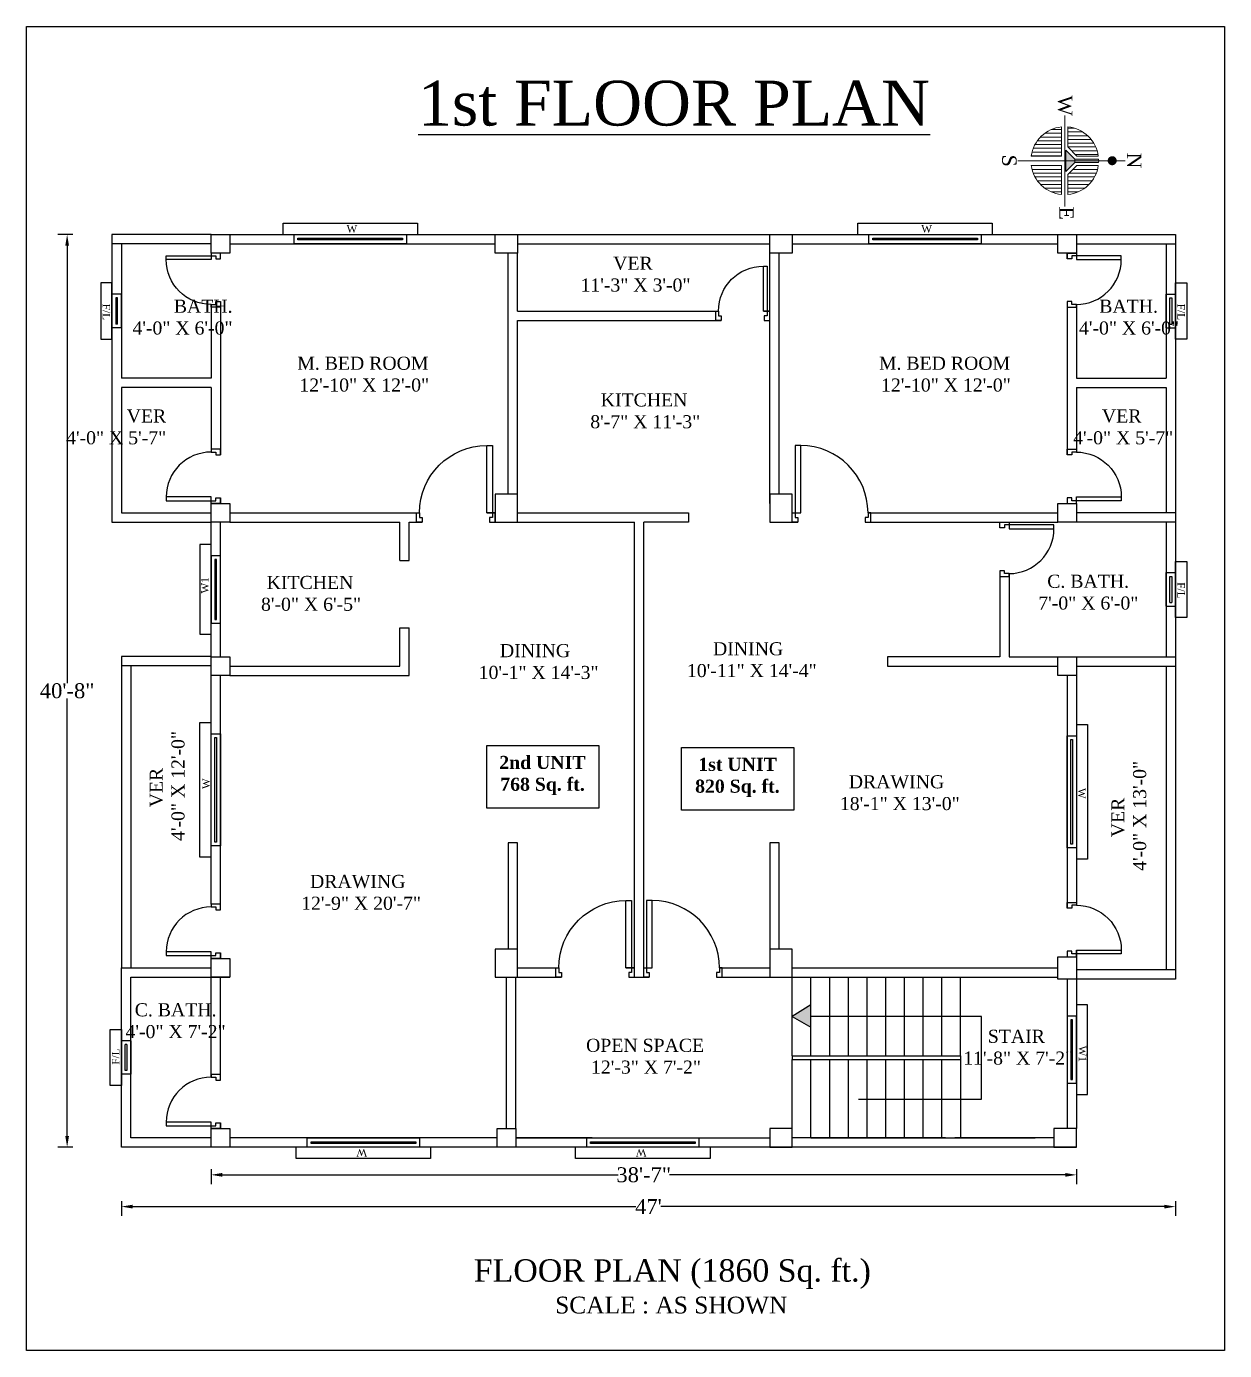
# Model space of a CAD drawing. Header units: inches. Extents: x -5597760 to 21122418, y -37133 to 23298423.
# Drawn here: x 2676 to 3317, y -22337 to -21629 of the extents above; entities that cross this region are included whole.
import ezdxf
from ezdxf.enums import TextEntityAlignment as Align

# ---------------------------------------------------------------- set-up
doc = ezdxf.new("R2010")
doc.units = ezdxf.units.IN
doc.header["$MEASUREMENT"] = 0
doc.layers.add('Dimention', color=7, linetype='Continuous')
doc.layers.add('low wall', color=30, linetype='Continuous', lineweight=9)
doc.layers.add('North Sign', color=7, linetype='Continuous', lineweight=5)
doc.styles.get("Standard").update_dxf_attribs({"font": 'times.ttf', "height": 8})
doc.styles.add('style4', font='times.ttf')
doc.dimstyles.get("Standard").update_dxf_attribs({"dimtxt": 7, "dimasz": 6, "dimexe": 5, "dimexo": 4, "dimgap": 0.09, "dimtad": 0, "dimtih": 1, "dimtoh": 1, "dimdec": 0, "dimzin": 0, "dimdsep": 46, "dimlunit": 3, "dimtxsty": 'Standard', "dimcen": 0.09, "dimadec": 0, "dimazin": 0, "dimtfac": 1, "dimtdec": 0, "dimtofl": 0, "dimtmove": 0, "dimatfit": 3, "dimfxl": 3, "dimfxlon": 1, "dimtolj": 1, "dimtzin": 0, "dimarcsym": 0})

# ---------------------------------------------------------------- blocks, each defined once
blk = doc.blocks.new('*D1001')
at = {"color": 0, "lineweight": -2, "transparency": 16777216}
for p, q in [((2775, -22240.18), (2775, -22248.18)), ((2781, -22243.18), (2992.74, -22243.18)), ((3232, -22243.18), (3020.26, -22243.18)), ((3238, -22240.18), (3238, -22248.18))]:
    blk.add_line(p, q, dxfattribs=at)
at = {"color": 0, "transparency": 16777216}
for points in [[(2781, -22242.18), (2781, -22244.18), (2775, -22243.18)], [(3232, -22242.18), (3232, -22244.18), (3238, -22243.18)]]:
    blk.add_solid(points, dxfattribs=at)
at = {"layer": 'Defpoints', "color": 0, "transparency": 16777216}
for p in [(2775, -22228.43), (3238, -22228.43), (3238, -22243.18)]:
    blk.add_point(p, dxfattribs=at)
at = {"color": 0, "lineweight": -3, "transparency": 16777216, "insert": (3006.5, -22243.18), "char_height": 8, "attachment_point": 5}
blk.add_mtext('\\A1;38\'-7"', dxfattribs=at)
blk = doc.blocks.new('Small Door')
at = {"color": 142}
for points in [[(1.5, 24), (1.5, 0), (3.5, 0), (3.5, 24)], [(0, 0), (1.5, 0), (1.5, -2.5), (3, -2.5), (3, -5), (0, -5)], [(29, 0), (27.5, 0), (27.5, -2.5), (26, -2.5), (26, -5), (29, -5)]]:
    blk.add_lwpolyline(points, close=True, dxfattribs=at)
blk.add_arc((3.5, 0), 24, 0, 90, dxfattribs=at)
blk = doc.blocks.new('*D1002')
at = {"color": 0, "lineweight": -2, "transparency": 16777216}
for p, q in [((2701, -21739.93), (2693, -21739.93)), ((2698, -21745.93), (2698, -21980.02)), ((2698, -22222.43), (2698, -21988.34)), ((2701, -22228.43), (2693, -22228.43))]:
    blk.add_line(p, q, dxfattribs=at)
at = {"color": 0, "transparency": 16777216}
for points in [[(2697, -21745.93), (2699, -21745.93), (2698, -21739.93)], [(2697, -22222.43), (2699, -22222.43), (2698, -22228.43)]]:
    blk.add_solid(points, dxfattribs=at)
at = {"layer": 'Defpoints', "color": 0, "transparency": 16777216}
for p in [(2775, -21739.93), (2698, -22228.43), (2775, -22228.43)]:
    blk.add_point(p, dxfattribs=at)
at = {"color": 0, "transparency": 16777216, "insert": (2698, -21984.18), "char_height": 8, "attachment_point": 5}
blk.add_mtext('\\A1;40\'-8"', dxfattribs=at)
blk = doc.blocks.new('Door')
at = {"color": 142}
for points in [[(1.5, 36), (1.5, 0), (4.5, 0), (4.5, 36)], [(0, 0), (1.5, 0), (1.5, -2.5), (3, -2.5), (3, -5), (0, -5)], [(42, 0), (40.5, 0), (40.5, -2.5), (39, -2.5), (39, -5), (42, -5)]]:
    blk.add_lwpolyline(points, close=True, dxfattribs=at)
blk.add_arc((4.5, 0), 36, 0, 90, dxfattribs=at)
blk = doc.blocks.new('North')
at = {"layer": 'North Sign'}
h = blk.add_hatch(color=1, dxfattribs=at)
edge = h.paths.add_edge_path()
edge.add_line((1.4, -22.6), (1.4, -22.6))
edge.add_line((1.4, -22.6), (1.4, -42.8))
edge.add_line((1.4, -42.8), (-1.4, -42.8))
edge.add_line((-1.4, -42.8), (-1.4, -22.6))
edge.add_arc((0, -54.3), 31.7, 87.4875, 92.5125, ccw=False)
h = blk.add_hatch(color=1, dxfattribs=at)
h.paths.add_polyline_path([(0, -50.5), (-9.1, -50.5), (-1.4, -42.8), (0, -42.8)])
h.paths.add_polyline_path([(9.1, -50.5), (0, -50.5), (0, -42.8), (1.4, -42.8)])
for p, q in [((-21.2, -48.7), (-21.2, -31.9)), ((-18, -48.7), (-18, -28.9)), ((-14.8, -48.7), (-14.8, -26.7)), ((-11.7, -48.7), (-11.7, -25.1)), ((-8.5, -45.5), (-8.5, -23.9)), ((-5.3, -42.3), (-5.3, -23.1)), ((-4, -22.9), (-4.2, -22.9)), ((4.2, -22.9), (4, -22.9)), ((4.2, -41.3), (4.2, -22.9)), ((7.4, -44.4), (7.4, -23.6)), ((10.6, -47.6), (10.6, -24.6)), ((13.8, -48.7), (13.8, -26.1)), ((17, -48.7), (17, -28.1)), ((20.1, -48.7), (20.1, -30.8)), ((-27.6, -48.7), (-27.6, -43)), ((-24.4, -48.7), (-24.4, -36)), ((23.3, -48.7), (23.3, -34.5)), ((26.5, -48.7), (26.5, -40.1)), ((-4, -54.2), (-28.7, -54.2)), ((-28.7, -54.2), (-28.7, -54.2)), ((-26.5, -62.8), (-26.5, -54.2)), ((-23.3, -68.4), (-23.3, -54.2)), ((-20.1, -72.1), (-20.1, -54.2)), ((-17, -74.7), (-17, -54.2)), ((-13.8, -76.8), (-13.8, -54.2)), ((-10.6, -78.2), (-10.6, -54.2)), ((-7.4, -79.3), (-7.4, -54.2)), ((-4.2, -79.9), (-4.2, -54.2)), ((-4, -80), (-4, -54.2)), ((4, -54.2), (28.7, -54.2)), ((4, -80), (4, -54.2)), ((4.2, -79.9), (4.2, -54.2)), ((7.4, -79.3), (7.4, -54.2)), ((10.6, -78.2), (10.6, -54.2)), ((13.8, -76.8), (13.8, -54.2)), ((17, -74.7), (17, -54.2)), ((20.1, -72.1), (20.1, -54.2)), ((23.3, -68.4), (23.3, -54.2)), ((26.5, -62.8), (26.5, -54.2)), ((28.7, -54.2), (28.7, -54.2)), ((-4, -80), (-4, -80)), ((4, -80), (4, -80))]:
    blk.add_line(p, q, dxfattribs=at)
at = {"layer": 'North Sign', "color": 1}
for p, q in [((-1.4, -42.8), (-9.1, -50.5)), ((1.4, -42.8), (9.1, -50.5)), ((-9.1, -50.5), (9.1, -50.5))]:
    blk.add_line(p, q, dxfattribs=at)
at = {"layer": 'North Sign'}
for points in [[(0, 0), (0, -91.2)], [(38.8, -51.4), (-38.3, -51.4)], [(-5.9, -51.4), (-14.4, -51.4)], [(14.4, -51.4), (28.8, -51.4)]]:
    blk.add_lwpolyline(points, dxfattribs=at)
at = {"layer": 'North Sign', "color": 1, "const_width": 3.89}
blk.add_lwpolyline([(1.9, -11.1, -1), (-1.9, -11.1, -1)], format="xyb", close=True, dxfattribs=at)
at = {"layer": 'North Sign'}
for points in [[(-4, -22.9), (-4, -22.9), (-4, -41), (-11.7, -48.7), (-28.7, -48.7), (-28.7, -48.7, -0.347379)], [(4, -41), (11.7, -48.7), (28.7, -48.7), (28.7, -48.7, 0.347379), (4, -22.9), (4, -22.9)]]:
    blk.add_lwpolyline(points, format="xyb", close=True, dxfattribs=at)
at = {"layer": 'North Sign', "color": 1}
blk.add_lwpolyline([(1.4, -22.6), (1.4, -22.6), (1.4, -42.8), (-1.4, -42.8), (-1.4, -22.6, -0.021929)], format="xyb", close=True, dxfattribs=at)
at = {"layer": 'North Sign'}
for start, end in [(185.4231, 262.0478), (277.9522, 354.5769)]:
    blk.add_arc((0, -51.4), 28.8, start, end, dxfattribs=at)
at = {"layer": 'North Sign', "style": 'style4'}
for s, p in [('N', (-0.1, 7.6)), ('W', (-46.8, -51)), ('E', (44.5, -49.9)), ('S', (0, -98.4))]:
    blk.add_text(s, height=12.3, dxfattribs=at).set_placement(p, align=Align.MIDDLE_CENTER)
blk = doc.blocks.new('*D1003')
at = {"color": 0, "lineweight": -2, "transparency": 16777216}
for p, q in [((2727, -22257.18), (2727, -22265.18)), ((2733, -22260.18), (3002.28, -22260.18)), ((3285, -22260.18), (3015.72, -22260.18)), ((3291, -22257.18), (3291, -22265.18))]:
    blk.add_line(p, q, dxfattribs=at)
at = {"color": 0, "transparency": 16777216}
for points in [[(2733, -22259.18), (2733, -22261.18), (2727, -22260.18)], [(3285, -22259.18), (3285, -22261.18), (3291, -22260.18)]]:
    blk.add_solid(points, dxfattribs=at)
at = {"layer": 'Defpoints', "color": 0, "transparency": 16777216}
for p in [(2727, -22138.43), (3291, -22138.43), (2727, -22260.18)]:
    blk.add_point(p, dxfattribs=at)
at = {"color": 0, "transparency": 16777216, "insert": (3009, -22260.18), "char_height": 8, "attachment_point": 5}
blk.add_mtext("\\A1;47'", dxfattribs=at)

msp = doc.modelspace()

# ---------------------------------------------------------------- hatches: boundary and pattern name
at = {"lineweight": -3}
h = msp.add_hatch(color=256, dxfattribs=at)
h.set_gradient(color1=(214, 214, 214), color2=(71, 71, 71), one_color=1, tint=0.288793, name='INVCURVED')
h.paths.add_polyline_path([(3088.87, -22158.43), (3086, -22158.43), (3096, -22164.13), (3096, -22158.43)])
h.paths.add_polyline_path([(3096, -22158.43), (3096, -22152.14), (3086, -22158.43), (3088.87, -22158.43)])

# ---------------------------------------------------------------- linework, layer by layer
for p, q in [((2775, -21739.93), (2722, -21739.93)), ((2722, -21739.93), (2722, -21893.93)), ((2775, -21739.93), (3074, -21739.93)), ((3034.5, -21739.93), (3074, -21739.93)), ((3074, -21739.93), (3228, -21739.93)), ((3238, -21739.93), (3238, -21753.43)), ((3238, -21739.93), (3291, -21739.93)), ((3291, -21739.93), (3291, -21893.93)), ((2775, -21744.93), (2722, -21744.93)), ((2727, -21744.93), (2727, -21816.93)), ((2785, -21744.93), (2914, -21744.93)), ((2914, -21744.93), (2927, -21744.93)), ((2934, -21878.93), (2934, -21749.93)), ((2939, -21744.93), (3074, -21744.93)), ((2939, -21780.93), (2939, -21749.93)), ((2939, -21780.93), (2939, -21749.93)), ((3035, -21744.93), (3074, -21744.93)), ((3035, -21744.93), (3074, -21744.93)), ((3059, -21744.93), (3074, -21744.93)), ((3059, -21744.93), (3074, -21744.93)), ((3074, -21780.93), (3074, -21749.93)), ((3079, -21878.93), (3079, -21749.93)), ((3086, -21744.93), (3228, -21744.93)), ((3233, -21749.93), (3233, -21752.93)), ((3238, -21744.93), (3291, -21744.93)), ((3286, -21744.93), (3286, -21816.93)), ((2775, -21777.43), (2775, -21816.93)), ((2780, -21775.93), (2780, -21857.93)), ((3233, -21775.93), (3233, -21857.93)), ((3238, -21777.43), (3238, -21816.93)), ((2939, -21780.93), (3046.5, -21780.93)), ((2939, -21883.93), (2939, -21785.93)), ((2939, -21828.93), (2939, -21785.93)), ((2939, -21785.93), (3048, -21785.93)), ((3070.5, -21780.93), (3074, -21780.93)), ((3071, -21785.93), (3074, -21785.93)), ((3074, -21881.93), (3074, -21785.93)), ((2725, -21787.93), (2724, -21787.93)), ((3288, -21787.93), (3289, -21787.93)), ((2775, -21816.93), (2727, -21816.93)), ((3238, -21816.93), (3286, -21816.93)), ((2775, -21821.93), (2727, -21821.93)), ((2727, -21821.93), (2727, -21888.93)), ((2775, -21821.93), (2775, -21856.43)), ((3074, -21828.93), (3074, -21825.43)), ((3238, -21821.93), (3286, -21821.93)), ((3238, -21821.93), (3238, -21856.43)), ((3286, -21821.93), (3286, -21888.93)), ((2775, -21975.93), (2775, -21880.43)), ((2775, -22098.35), (2775, -21880.43)), ((2780, -21883.93), (2780, -21880.93)), ((2780, -21883.93), (2780, -21880.93)), ((3074, -21883.93), (3074, -21880.93)), ((3233, -21880.93), (3233, -21883.93)), ((2727, -21888.93), (2775, -21888.93)), ((2785, -21888.93), (2886.5, -21888.93)), ((2922.5, -21888.93), (2927, -21888.93)), ((2939, -21888.93), (3006.5, -21888.93)), ((3006.5, -21888.93), (3030.5, -21888.93)), ((3030.5, -21888.93), (3030.5, -21893.93)), ((3086, -21888.93), (3090.5, -21888.93)), ((3126.5, -21888.93), (3228, -21888.93)), ((3291, -21888.93), (3238, -21888.93)), ((2722, -21893.93), (2775, -21893.93)), ((2780, -21965.93), (2780, -21893.93)), ((2780, -21965.93), (2780, -21893.93)), ((2785, -21893.93), (2876, -21893.93)), ((2876, -21914.43), (2876, -21893.93)), ((2881, -21914.43), (2881, -21893.93)), ((2881, -21893.93), (2888, -21893.93)), ((2924, -21893.93), (2927, -21893.93)), ((2939, -21893.93), (3001.5, -21893.93)), ((3001.5, -22132.43), (3001.5, -21893.93)), ((3006.5, -22132.43), (3006.5, -21893.93)), ((3030.5, -21893.93), (3006.5, -21893.93)), ((3086, -21893.93), (3089, -21893.93)), ((3125, -21893.93), (3156, -21893.93)), ((3125, -21893.93), (3228, -21893.93)), ((3149, -21893.93), (3228, -21893.93)), ((3291, -21893.93), (3238, -21893.93)), ((3286, -21893.93), (3286, -21965.93)), ((3291, -21893.93), (3291, -21965.93)), ((2876, -21914.43), (2881, -21914.43)), ((3197, -21919.93), (3197, -21965.93)), ((3202, -21921.43), (3202, -21965.93)), ((3288, -21936.93), (3289, -21936.93)), ((2876, -21970.93), (2876, -21950.43)), ((2876, -21950.43), (2881, -21950.43)), ((2881, -21970.93), (2881, -21950.43)), ((2775, -21965.85), (2727, -21965.85)), ((2727, -21965.85), (2727, -22132.35)), ((3197, -21965.93), (3137, -21965.93)), ((3137, -21965.93), (3137, -21970.93)), ((3202, -21965.93), (3228, -21965.93)), ((3238, -21965.93), (3238, -22098.93)), ((3238, -21965.93), (3291, -21965.93)), ((3291, -21965.93), (3291, -22138.43)), ((2775, -21970.85), (2727, -21970.85)), ((2732, -21970.85), (2732, -22132.35)), ((2775, -22098.35), (2775, -21975.93)), ((2780, -22098.35), (2780, -21975.93)), ((2780, -22098.35), (2780, -21975.93)), ((2785, -21970.93), (2876, -21970.93)), ((2785, -21975.93), (2881, -21975.93)), ((2862, -21975.93), (2881, -21975.93)), ((2881, -21975.93), (2881, -21970.93)), ((3137, -21970.93), (3228, -21970.93)), ((3233, -21975.93), (3233, -22100.43)), ((3238, -21970.93), (3291, -21970.93)), ((3286, -21970.93), (3286, -22133.43)), ((2939, -22065.43), (2934, -22065.43)), ((2934, -22065.43), (2934, -22122.43)), ((2939, -22127.43), (2939, -22065.43)), ((3079, -22065.51), (3074, -22065.51)), ((3074, -22065.51), (3074, -22127.43)), ((3079, -22122.43), (3079, -22065.51)), ((2775, -22185.93), (2775, -22123.85)), ((2780, -22127.35), (2780, -22124.35)), ((3233, -22123.43), (3233, -22126.43)), ((3238, -22122.93), (3238, -22218.43)), ((2727, -22132.35), (2775, -22132.35)), ((2727, -22228.43), (2727, -22132.35)), ((2775, -22190.93), (2775, -22127.35)), ((2939, -22132.43), (2961, -22132.43)), ((2997, -22132.43), (3001.5, -22132.43)), ((3006.5, -22132.43), (3011, -22132.43)), ((3047, -22132.43), (3074, -22132.43)), ((3089, -22132.43), (3202, -22132.43)), ((3291, -22133.43), (3238, -22133.43)), ((2732, -22137.35), (2785, -22137.35)), ((2732, -22223.43), (2732, -22137.35)), ((2780, -22189.43), (2780, -22137.35)), ((2933, -22218.43), (2933, -22137.43)), ((2938, -22218.43), (2938, -22137.43)), ((2939, -22137.43), (2962.5, -22137.43)), ((2998.5, -22137.43), (3009.5, -22137.43)), ((3045.5, -22137.43), (3074, -22137.43)), ((3086, -22137.43), (3228, -22137.43)), ((3176, -22179.43), (3176, -22137.43)), ((3233, -22138.43), (3233, -22218.43)), ((3291, -22138.43), (3238, -22138.43)), ((2730, -22173.39), (2729, -22173.39)), ((3086, -22179.43), (3086, -22181.43)), ((3176, -22179.43), (3176, -22181.43)), ((3176, -22181.43), (3176, -22223.43)), ((2775, -22218.43), (2775, -22214.93)), ((2780, -22218.43), (2780, -22215.43)), ((2775, -22223.43), (2732, -22223.43)), ((2928, -22223.43), (2785, -22223.43)), ((2928, -22223.43), (2881, -22223.43)), ((2928, -22223.43), (2881, -22223.43)), ((2928, -22223.43), (2923, -22223.43)), ((2979, -22223.43), (2938, -22223.43)), ((2938, -22223.43), (3074, -22223.43)), ((3168, -22223.43), (3086, -22223.43)), ((3226, -22223.43), (3173, -22223.43)), ((2775, -22228.43), (2727, -22228.43)), ((2977.5, -22228.43), (2775, -22228.43)), ((3238, -22228.43), (2938, -22228.43))]:
    msp.add_line(p, q)
for p, q in [((3086, -22132.43), (3228, -22132.43)), ((3086, -22179.43), (3086, -22137.43)), ((3096, -22179.43), (3096, -22137.43)), ((3106, -22179.43), (3106, -22137.43)), ((3116, -22179.43), (3116, -22137.43)), ((3126, -22179.43), (3126, -22137.43)), ((3136, -22179.43), (3136, -22137.43)), ((3146, -22179.43), (3146, -22137.43)), ((3156, -22179.43), (3156, -22137.43)), ((3166, -22179.43), (3166, -22137.43)), ((3096, -22152.14), (3086, -22158.43)), ((3096, -22164.13), (3096, -22152.14)), ((3086, -22158.43), (3096, -22164.13)), ((3187.18, -22158.43), (3096, -22158.43)), ((3187.18, -22202.65), (3187.18, -22158.43)), ((3086, -22179.43), (3176, -22179.43)), ((3086, -22181.43), (3176, -22181.43)), ((3086, -22223.43), (3086, -22181.43)), ((3096, -22223.43), (3096, -22181.43)), ((3106, -22223.43), (3106, -22181.43)), ((3116, -22223.43), (3116, -22181.43)), ((3126, -22223.43), (3126, -22181.43)), ((3136, -22223.43), (3136, -22181.43)), ((3146, -22223.43), (3146, -22181.43)), ((3156, -22223.43), (3156, -22181.43)), ((3166, -22223.43), (3166, -22181.43)), ((3121.48, -22202.65), (3187.18, -22202.65)), ((3238, -22200.18), (3238, -22218.43)), ((3096, -22223.43), (3173, -22223.43)), ((3168, -22223.43), (3216, -22223.43))]:
    msp.add_line(p, q, dxfattribs=at)
for points in [[(2676.25, -21628.68), (3317.25, -21628.68), (3317.25, -22337.18), (2676.25, -22337.18)], [(2785, -21739.93), (2785, -21749.93), (2775, -21749.93), (2775, -21739.93)], [(2927, -21739.93), (2939, -21739.93), (2939, -21749.93), (2927, -21749.93)], [(3074, -21739.93), (3086, -21739.93), (3086, -21749.93), (3074, -21749.93)], [(3238, -21739.93), (3238, -21749.93), (3228, -21749.93), (3228, -21739.93)], [(2785, -21883.93), (2785, -21893.93), (2775, -21893.93), (2775, -21883.93)], [(2939, -21893.93), (2939, -21878.93), (2927, -21878.93), (2927, -21893.93)], [(3086, -21893.93), (3086, -21878.93), (3074, -21878.93), (3074, -21893.93)], [(3238, -21883.93), (3238, -21893.93), (3228, -21893.93), (3228, -21883.93)], [(2785, -21965.93), (2785, -21975.93), (2775, -21975.93), (2775, -21965.93)], [(3238, -21965.93), (3238, -21975.93), (3228, -21975.93), (3228, -21965.93)], [(2922.5, -22013.47), (2982.5, -22013.47), (2982.5, -22046.97), (2922.5, -22046.97)], [(3026.75, -22014.5), (3086.75, -22014.5), (3086.75, -22048), (3026.75, -22048)], [(2939, -22137.43), (2939, -22122.43), (2927, -22122.43), (2927, -22137.43)], [(3086, -22137.43), (3086, -22122.43), (3074, -22122.43), (3074, -22137.43)], [(2785, -22127.35), (2785, -22137.35), (2775, -22137.35), (2775, -22127.35)], [(2785, -22218.43), (2785, -22228.43), (2775, -22228.43), (2775, -22218.43)], [(2785, -22218.43), (2785, -22228.43), (2775, -22228.43), (2775, -22218.43)], [(2938, -22218.43), (2938, -22228.43), (2928, -22228.43), (2928, -22218.43)], [(3074, -22228.43), (3086, -22228.43), (3086, -22218.43), (3074, -22218.43)], [(3226, -22228.43), (3238, -22228.43), (3238, -22218.43), (3226, -22218.43)]]:
    msp.add_lwpolyline(points, close=True)
msp.add_lwpolyline([(3228, -22126.43), (3238, -22126.43), (3238, -22138.43), (3228, -22138.43)], close=True, dxfattribs=at)
at = {"layer": 'Dimention', "lineweight": -3, "ltscale": 2, "flags": 128}
for points in [[(2877.5, -21742.93), (2821.5, -21742.93), (2821.5, -21741.93), (2877.5, -21741.93)], [(3185, -21742.93), (3129, -21742.93), (3129, -21741.93), (3185, -21741.93)], [(2777, -21913.93), (2777, -21945.93), (2778, -21945.93), (2778, -21913.93)], [(2778, -22009.14), (2778, -22065.14), (2777, -22065.14), (2777, -22009.14)], [(3235, -22066.18), (3235, -22010.18), (3236, -22010.18), (3236, -22066.18)], [(3236, -22192.18), (3236, -22160.18), (3235, -22160.18), (3235, -22192.18)], [(2828.5, -22225.43), (2884.5, -22225.43), (2884.5, -22226.43), (2828.5, -22226.43)], [(2978, -22225.43), (3034, -22225.43), (3034, -22226.43), (2978, -22226.43)]]:
    msp.add_lwpolyline(points, close=True, dxfattribs=at)
for points in [[(2725, -21787.93), (2725, -21773.93), (2724, -21773.93), (2724, -21787.93)], [(3288, -21787.93), (3288, -21773.93), (3289, -21773.93), (3289, -21787.93)], [(3288, -21936.93), (3288, -21922.93), (3289, -21922.93), (3289, -21936.93)], [(2730, -22173.39), (2730, -22187.39), (2729, -22187.39), (2729, -22173.39)]]:
    msp.add_lwpolyline(points, dxfattribs=at)
at = {"layer": 'low wall', "lineweight": -3, "ltscale": 5}
for p, q in [((2722, -21789.93), (2722, -21765.93)), ((3291, -21789.93), (3291, -21765.93)), ((2727, -21789.93), (2722, -21789.93)), ((2722, -21795.93), (2722, -21789.93)), ((3286, -21789.93), (3291, -21789.93)), ((3291, -21795.93), (3291, -21789.93)), ((2716, -21795.93), (2722, -21795.93)), ((3297, -21795.93), (3291, -21795.93)), ((3291, -21938.93), (3291, -21914.93)), ((3286, -21938.93), (3291, -21938.93)), ((3291, -21944.93), (3291, -21938.93)), ((3297, -21944.93), (3291, -21944.93)), ((2721, -22165.39), (2727, -22165.39)), ((2727, -22165.39), (2727, -22171.39)), ((2732, -22171.39), (2727, -22171.39)), ((2727, -22171.39), (2727, -22195.39))]:
    msp.add_line(p, q, dxfattribs=at)
for points in [[(2813.5, -21739.93), (2813.5, -21733.93), (2885.5, -21733.93), (2885.5, -21739.93)], [(3121, -21739.93), (3121, -21733.93), (3193, -21733.93), (3193, -21739.93)], [(2722, -21765.93), (2716, -21765.93), (2716, -21795.93)], [(2727, -21789.93), (2727, -21771.93), (2722, -21771.93), (2722, -21789.93)], [(3286, -21789.93), (3286, -21771.93), (3291, -21771.93), (3291, -21789.93)], [(3291, -21765.93), (3297, -21765.93), (3297, -21795.93)], [(2775, -21905.93), (2769, -21905.93), (2769, -21953.93), (2775, -21953.93)], [(3286, -21938.93), (3286, -21920.93), (3291, -21920.93), (3291, -21938.93)], [(3291, -21914.93), (3297, -21914.93), (3297, -21944.93)], [(2775, -22073.14), (2769, -22073.14), (2769, -22001.14), (2775, -22001.14)], [(3238, -22002.18), (3244, -22002.18), (3244, -22074.18), (3238, -22074.18)], [(3238, -22200.18), (3244, -22200.18), (3244, -22152.18), (3238, -22152.18)], [(2727, -22195.39), (2721, -22195.39), (2721, -22165.39)], [(2732, -22171.39), (2732, -22189.39), (2727, -22189.39), (2727, -22171.39)], [(2892.5, -22228.43), (2892.5, -22234.43), (2820.5, -22234.43), (2820.5, -22228.43)], [(3042, -22228.43), (3042, -22234.43), (2970, -22234.43), (2970, -22228.43)]]:
    msp.add_lwpolyline(points, dxfattribs=at)
for points in [[(2879.5, -21744.93), (2819.5, -21744.93), (2819.5, -21739.93), (2879.5, -21739.93)], [(3187, -21744.93), (3127, -21744.93), (3127, -21739.93), (3187, -21739.93)], [(2775, -21911.93), (2775, -21947.93), (2780, -21947.93), (2780, -21911.93)], [(2780, -22007.14), (2780, -22067.14), (2775, -22067.14), (2775, -22007.14)], [(3233, -22068.18), (3233, -22008.18), (3238, -22008.18), (3238, -22068.18)], [(3238, -22194.18), (3238, -22158.18), (3233, -22158.18), (3233, -22194.18)], [(2826.5, -22223.43), (2886.5, -22223.43), (2886.5, -22228.43), (2826.5, -22228.43)], [(2976, -22223.43), (3036, -22223.43), (3036, -22228.43), (2976, -22228.43)]]:
    msp.add_lwpolyline(points, close=True, dxfattribs=at)

# ---------------------------------------------------------------- block references
at = {"xscale": -1}
for p, rotation in [((2775, -21749.93), 90), ((3238, -21883.93), 270), ((3238, -22126.43), 270)]:
    msp.add_blockref('Small Door', p, dxfattribs=dict(at, rotation=rotation))
for p, rotation in [((3238, -21749.93), 270), ((2775, -21883.93), 90.00000000000001), ((3202, -21893.93), 270), ((2775, -22127.35), 90), ((2775, -22218.43), 90)]:
    msp.add_blockref('Small Door', p, dxfattribs=dict(rotation=rotation))
for name, p in [('Small Door', (3074, -21780.93)), ('Door', (2927, -21888.93)), ('Door', (3001.5, -22132.43))]:
    msp.add_blockref(name, p, dxfattribs=at)
for p in [(3086, -21888.93), (3006.5, -22132.43)]:
    msp.add_blockref('Door', p)
at = {"layer": 'North Sign', "xscale": 0.6300000000010187, "yscale": 0.6300000000010187, "zscale": 0.6300000000010187, "rotation": 269.9999999999997}
msp.add_blockref('North', (3264.15, -21700.51), dxfattribs=at)

# ---------------------------------------------------------------- texts
at = {"insert": (2885.75, -21657.68), "char_height": 24, "attachment_point": 1}
msp.add_mtext_dynamic_manual_height_columns('{\\L\\C1;1st FLOOR PLAN}', width=289.75, gutter_width=120, heights=[0], dxfattribs=at)
at = {"lineweight": -3, "char_height": 4, "width": 612.207, "attachment_point": 1}
for insert in [(2847.51, -21734.97), (3155.01, -21734.97)]:
    msp.add_mtext('W', dxfattribs=dict(at, insert=insert))
at = {"lineweight": 30}
for s, insert, char_height, attachment_point in [('{\\H0.77778x;\\P\\pi-10.33601;VER\\P\\pi-27.81082;11\'-3" X 3\'-0"}', (3000.5, -21740.19), 9, 1), ('\\P\\pi-34.11932;M. BED ROOM\\P\\pi-32.97873;12\'-10" X 12\'-0" ', (2855.25, -21793.7), 7, 1), ('\\P\\pi-34.11932;M. BED ROOM\\P\\pi-32.97873;12\'-10" X 12\'-0" ', (3166.47, -21793.7), 7, 1), ('\\pi-22.51911;KITCHEN\\P\\pi-28.10346;8\'-7" X 11\'-3"', (3006, -21825), 7, 1), ('{\\H0.77778x;\\PVER\\P4\'-0" X 5\'-7"}', (2751, -21821.93), 9, 3), ('{\\H0.77778x;\\P\\pi-10.33601;VER\\P\\pi-25.7517;4\'-0" X 5\'-7"}', (3262, -21821.93), 9, 1), ('\\pi-22.51911;KITCHEN\\P\\pi-25.51947;8\'-0" X 6\'-5"', (2827.25, -21922.68), 7, 1), ('{\\H0.77778x;\\P\\pi-20.83856;C. BATH.\\P\\pi-25.64066;7\'-0" X 6\'-0"}', (3243.25, -21910.37), 9, 1), ('\\P\\pi-19.5894; DINING\\P\\pi-33.58435;  10\'-1" X 14\'-3"', (2946.5, -21947.5), 7, 1), ('\\P\\pi-19.5894; DINING\\P\\pi-36.16835;  10\'-11" X 14\'-4"', (3060.5, -21946.5), 7, 1), ('\\P\\pi-26.19322; DRAWING\\P\\pi-33.58435;  18\'-1" X 13\'-0"', (3139.75, -22017.68), 7, 1), ('\\P\\pi-26.19322; DRAWING\\P\\pi-33.58435;  12\'-9" X 20\'-7"', (2851.5, -22071), 7, 1), ('{\\H0.77778x;\\P\\pi-20.83856;C. BATH.\\P\\pi-25.7517;4\'-0" X 7\'-2"}', (2755, -22139.69), 9, 1), ('{\\H0.77778x;\\P\\pi-14.65361;STAIR\\P\\pi-27.81082;11\'-8" X 7\'-2"}', (3205.25, -22153.87), 9, 1), ('\\P OPEN SPACE\\P  12\'-3" X 7\'-2"', (2973, -22158.69), 7, 1)]:
    msp.add_mtext(s, dxfattribs=dict(at, insert=insert, char_height=char_height, attachment_point=attachment_point))
at = {"lineweight": -3, "width": 612.207}
for s, insert, char_height, attachment_point, rotation in [('{\\H0.3657x;F\\H1x;/L}', (2716.95, -21777.05), 10.9375, 7, 270), ('{\\H0.3657x;F\\H1x;/L}', (3296.05, -21777.05), 10.9375, 1, 270), ('W1', (2769.7, -21932.08), 4, 1, 90), ('{\\H0.3657x;F\\H1x;/L}', (3296.05, -21926.05), 10.9375, 1, 270), ('W', (2770.28, -22036.72), 4, 1, 90), ('W', (3242.96, -22036.19), 4, 1, 270), ('{\\H0.3657x;F\\H1x;/L}', (2721.95, -22184.27), 10.9375, 1, 90), ('W1', (3243.3, -22174.03), 4, 1, 270), ('W', (2858.49, -22233.39), 4, 1, 180), ('W', (3007.99, -22233.39), 4, 1, 180)]:
    msp.add_mtext(s, dxfattribs=dict(at, insert=insert, char_height=char_height, attachment_point=attachment_point, rotation=rotation))
at = {"lineweight": 30, "char_height": 9, "width": 77.2932}
for s, insert, attachment_point in [('{\\H0.77778x;\\PBATH.\\P4\'-0" X 6\'-0"}', (2786.5, -21763.19), 3), ('\\pi38.64661;{\\H0.77778x;\\P\\pi23.73813;BATH.\\P\\pi12.89492;4\'-0" X 6\'-0"}', (3226.5, -21763.19), 1)]:
    msp.add_mtext(s, dxfattribs=dict(at, insert=insert, attachment_point=attachment_point))
at = {"lineweight": 30, "char_height": 9, "attachment_point": 1, "rotation": 90}
for s, insert in [('{\\H0.77778x;\\P\\pi-10.33601;VER\\P\\pi-28.3357;4\'-0" X 12\'-0"}', (2730.47, -22036.18)), ('{\\H0.77778x;\\P\\pi-10.33601;VER\\P\\pi-28.3357;4\'-0" X 13\'-0"}', (3245, -22052.18))]:
    msp.add_mtext(s, dxfattribs=dict(at, insert=insert))
at = {"color": 1, "lineweight": 30, "char_height": 7, "attachment_point": 1}
for s, insert in [('\\pi-22.28215;{\\fTimes New Roman|b1|i0|c0|p18;2nd UNIT\\P\\pi-21.75867;768 Sq. ft.}', (2951.5, -22019)), ('\\pi-20.0466;{\\fTimes New Roman|b1|i0|c0|p18;1st UNIT\\P\\pi-21.75108;820 Sq. ft.}', (3055.75, -22020.03))]:
    msp.add_mtext(s, dxfattribs=dict(at, insert=insert))
at = {"linetype": 'ByBlock', "lineweight": -3, "insert": (3012.75, -22288.35), "char_height": 7, "width": 391.8125, "attachment_point": 2}
msp.add_mtext('{\\H1.714x;    FLOOR PLAN (1860 Sq. ft.)\\P\\H0.7502x;     SCALE : AS SHOWN          }', dxfattribs=at)

# ---------------------------------------------------------------- dimensions: what is measured, and where the dimension line sits
dim = msp.add_linear_dim(base=(2698, -22228.43078), p1=(2775, -21739.93079), p2=(2775, -22228.43078), angle=90, dimstyle='Standard')
dim.commit()
dim.dimension.update_dxf_attribs({"geometry": '*D1002', "text_midpoint": (2698, -21984.18078), "dimtype": 160})
dim = msp.add_linear_dim(base=(2727, -22260.18), p1=(3291, -22138.43), p2=(2727, -22138.43), dimstyle='Standard')
dim.commit()
dim.dimension.update_dxf_attribs({"geometry": '*D1003', "text_midpoint": (3009, -22260.18)})
at = {"lineweight": -3}
dim = msp.add_linear_dim(base=(3238, -22243.18), p1=(2775, -22228.43), p2=(3238, -22228.43), dimstyle='Standard', dxfattribs=at)
dim.commit()
dim.dimension.update_dxf_attribs({"geometry": '*D1001', "text_midpoint": (3006.5, -22243.18), "dimtype": 160})

doc.saveas('drawing.dxf')
